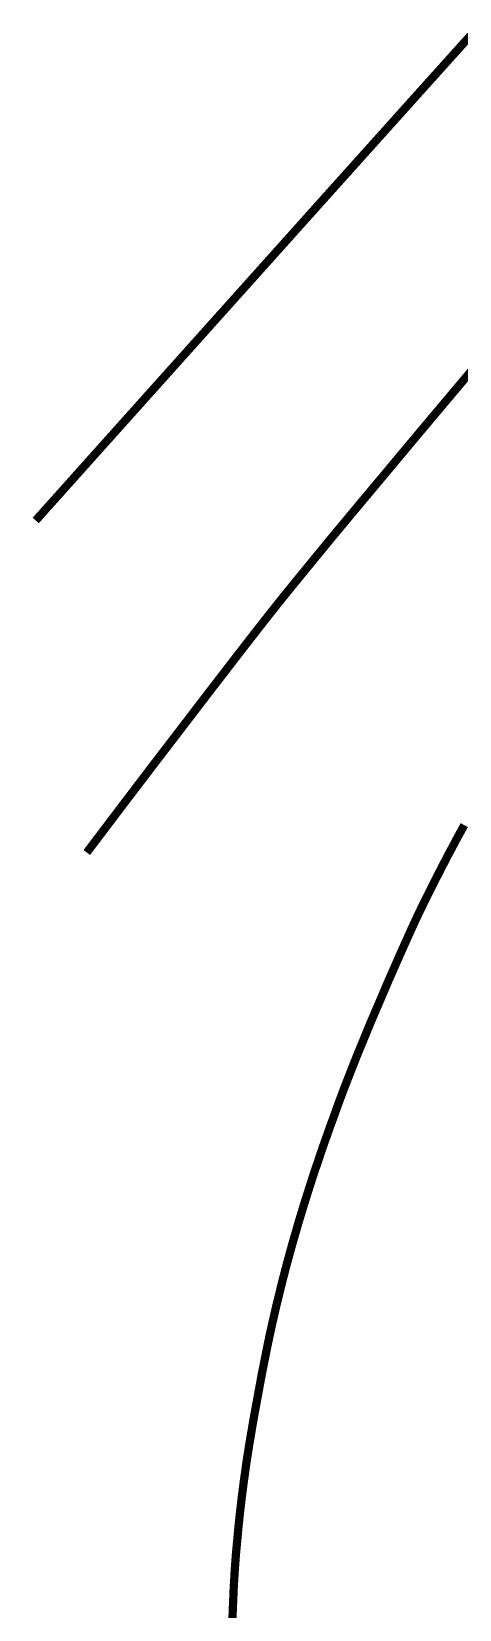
# Model space of a CAD drawing. Extents: x 36524600 to 36525730, y 2746759 to 2747713.
# Drawn here: x 36525124.58 to 36525128.47, y 2747584.04 to 2747598.4 of the extents above; entities that cross this region are included whole.
import ezdxf

# ---------------------------------------------------------------- set-up
doc = ezdxf.new("R2010")
doc.units = 0
doc.header["$LTSCALE"] = 1000
doc.header["$MEASUREMENT"] = 0
doc.layers.add('DGX', color=251, linetype='Continuous')

# ---------------------------------------------------------------- blocks, each defined once
blk = doc.blocks.new('dxt')
at = {"layer": 'DGX', "color": 253, "linetype": 'Continuous', "const_width": 0.075, "flags": 128}
for points in [[(36525128.514, 2747591.179), (36525128.478, 2747591.114), (36525128.442, 2747591.048), (36525128.407, 2747590.982), (36525128.371, 2747590.915), (36525128.337, 2747590.849), (36525128.302, 2747590.782), (36525128.268, 2747590.715), (36525128.234, 2747590.649), (36525128.2, 2747590.581), (36525128.167, 2747590.514), (36525128.134, 2747590.447), (36525128.099, 2747590.375), (36525128.061, 2747590.294), (36525128.02, 2747590.204), (36525127.976, 2747590.106), (36525127.928, 2747589.999), (36525127.877, 2747589.883), (36525127.822, 2747589.758), (36525127.765, 2747589.624), (36525127.707, 2747589.489), (36525127.652, 2747589.36), (36525127.601, 2747589.235), (36525127.552, 2747589.117), (36525127.507, 2747589.004), (36525127.465, 2747588.897), (36525127.425, 2747588.795), (36525127.389, 2747588.699), (36525127.355, 2747588.607), (36525127.323, 2747588.517), (36525127.291, 2747588.43), (36525127.261, 2747588.344), (36525127.231, 2747588.261), (36525127.203, 2747588.18), (36525127.177, 2747588.101), (36525127.151, 2747588.025), (36525127.126, 2747587.949), (36525127.102, 2747587.874), (36525127.078, 2747587.798), (36525127.054, 2747587.722), (36525127.031, 2747587.646), (36525127.008, 2747587.57), (36525126.986, 2747587.494), (36525126.964, 2747587.418), (36525126.942, 2747587.341), (36525126.921, 2747587.265), (36525126.9, 2747587.188), (36525126.88, 2747587.111), (36525126.86, 2747587.034), (36525126.841, 2747586.957), (36525126.822, 2747586.88), (36525126.803, 2747586.803), (36525126.785, 2747586.724), (36525126.766, 2747586.641), (36525126.747, 2747586.555), (36525126.728, 2747586.465), (36525126.709, 2747586.372), (36525126.69, 2747586.275), (36525126.67, 2747586.175), (36525126.651, 2747586.071), (36525126.632, 2747585.968), (36525126.614, 2747585.87), (36525126.597, 2747585.777), (36525126.582, 2747585.689), (36525126.568, 2747585.606), (36525126.555, 2747585.529), (36525126.544, 2747585.456), (36525126.533, 2747585.389), (36525126.524, 2747585.324), (36525126.515, 2747585.26), (36525126.506, 2747585.195), (36525126.498, 2747585.13), (36525126.489, 2747585.065), (36525126.482, 2747585), (36525126.474, 2747584.935), (36525126.467, 2747584.87), (36525126.46, 2747584.805), (36525126.454, 2747584.74), (36525126.448, 2747584.675), (36525126.442, 2747584.61), (36525126.436, 2747584.545), (36525126.431, 2747584.48), (36525126.426, 2747584.414), (36525126.422, 2747584.349), (36525126.418, 2747584.281), (36525126.414, 2747584.207), (36525126.411, 2747584.128), (36525126.407, 2747584.044), (36525126.404, 2747583.953)], [(36525128.772, 2747595.545), (36525128.421, 2747595.128), (36525128.102, 2747594.749), (36525127.815, 2747594.405), (36525127.559, 2747594.099), (36525127.334, 2747593.829), (36525127.142, 2747593.595), (36525126.981, 2747593.398), (36525126.851, 2747593.238), (36525126.724, 2747593.078), (36525126.57, 2747592.881), (36525126.389, 2747592.647), (36525126.181, 2747592.377), (36525125.946, 2747592.07), (36525125.683, 2747591.727), (36525125.394, 2747591.347), (36525125.078, 2747590.93)], [(36525128.569, 2747598.367), (36525127.984, 2747597.716), (36525127.295, 2747596.948), (36525126.504, 2747596.065), (36525125.61, 2747595.067), (36525124.613, 2747593.953)]]:
    blk.add_lwpolyline(points, dxfattribs=at)

msp = doc.modelspace()

# ---------------------------------------------------------------- block references
msp.add_blockref('dxt', (0, 0))

doc.saveas('drawing.dxf')
